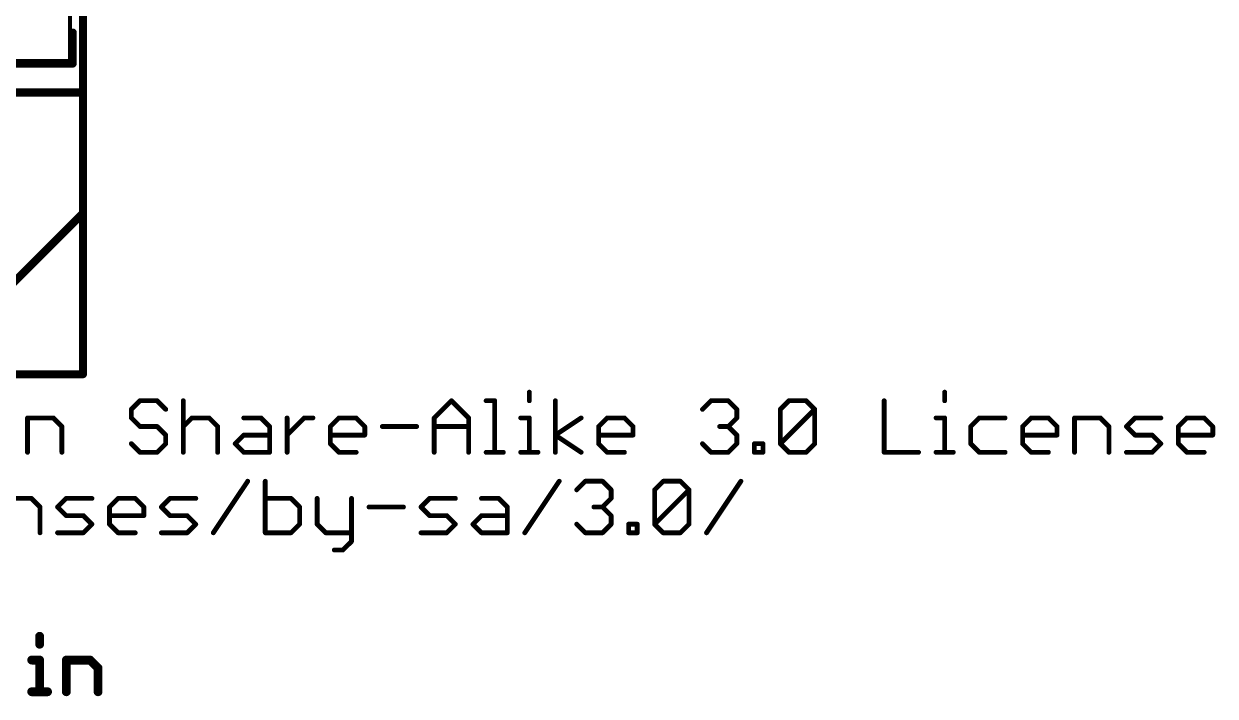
# Model space of a CAD drawing. Extents: x -16 to 95, y -11 to 53.
# Drawn here: x 57.83 to 95.39, y -10.16 to 11.06 of the extents above; entities that cross this region are included whole.
import ezdxf

# ---------------------------------------------------------------- set-up
doc = ezdxf.new("R2010")
doc.units = 0
for name, color, linetype in [('1', 12, 'CONTINUOUS'), ('16', 132, 'CONTINUOUS'), ('20', 53, 'CONTINUOUS'), ('21', 41, 'CONTINUOUS'), ('51', 53, 'CONTINUOUS')]:
    doc.layers.add(name, color=color, linetype=linetype)

msp = doc.modelspace()

# ---------------------------------------------------------------- linework, layer by layer
at = {"layer": '1', "const_width": 0.254}
for points in [[(59.69, 8.89), (50.8, 8.89)], [(59.69, 0), (59.69, 8.89)], [(0, 0), (59.69, 0)]]:
    msp.add_lwpolyline(points, dxfattribs=at)
at = {"layer": '1', "const_width": 0.127}
for points in [[(59.7535, 8.89, 1), (59.6265, 8.89)], [(59.69, 8.8265, 1), (59.69, 8.9535)], [(59.6265, 0, 1), (59.7535, 0)], [(59.69, -0.0635, 1), (59.69, 0.0635)]]:
    msp.add_lwpolyline(points, format="xyb", dxfattribs=at)
at = {"layer": '16', "const_width": 0.254}
for points in [[(59.69, 8.89), (50.8, 8.89)], [(59.69, 0), (59.69, 8.89)], [(0, 0), (59.69, 0)]]:
    msp.add_lwpolyline(points, dxfattribs=at)
at = {"layer": '16', "const_width": 0.127}
for points in [[(59.7535, 8.89, 1), (59.6265, 8.89)], [(59.69, 8.8265, 1), (59.69, 8.9535)], [(59.6265, 0, 1), (59.7535, 0)], [(59.69, -0.0635, 1), (59.69, 0.0635)]]:
    msp.add_lwpolyline(points, format="xyb", dxfattribs=at)
at = {"layer": '20', "const_width": 0.2032}
for points in [[(59.69, 39.37), (59.69, 5.08)], [(59.69, 5.08), (57.15, 2.54)]]:
    msp.add_lwpolyline(points, dxfattribs=at)
at = {"layer": '20', "const_width": 0.1016}
for points in [[(59.6392, 5.08, 1), (59.7408, 5.08)], [(59.7259, 5.0441, 1), (59.6541, 5.1159)]]:
    msp.add_lwpolyline(points, format="xyb", dxfattribs=at)
at = {"layer": '21', "const_width": 0.254}
for points in [[(59.368, 9.803), (59.368, 10.781)], [(53.491, 9.803), (59.368, 9.803)]]:
    msp.add_lwpolyline(points, dxfattribs=at)
at = {"layer": '21', "const_width": 0.127}
for points in [[(59.4315, 10.781, 1), (59.3045, 10.781)], [(59.3045, 9.803, 1), (59.4315, 9.803)], [(59.368, 9.7395, 1), (59.368, 9.8665)]]:
    msp.add_lwpolyline(points, format="xyb", dxfattribs=at)
at = {"layer": '51'}
for points, const_width in [([(59.69, 5.08), (59.69, 38.1)], 0.254), ([(59.28, 13.63), (59.28, 9.88)], 0.127), ([(59.28, 9.88), (30.48, 9.88)], 0.127), ([(57.15, 2.54), (59.69, 5.08)], 0.254), ([(73.7657, -0.5656), (73.7657, -0.8368)], 0.1524), ([(86.8629, -0.5656), (86.8629, -0.8368)], 0.1524), ([(61.487, -0.8368), (61.2158, -1.108)], 0.1524), ([(61.2158, -1.108), (61.2158, -1.3791)], 0.1524), ([(62.0293, -0.8368), (61.487, -0.8368)], 0.1524), ([(62.3005, -1.108), (62.0293, -0.8368)], 0.1524), ([(62.853, -0.8368), (62.853, -2.4638)], 0.1524), ([(70.7659, -1.3791), (71.3082, -0.8368)], 0.1524), ([(71.3082, -0.8368), (71.8506, -1.3791)], 0.1524), ([(72.4031, -0.8368), (72.6742, -0.8368)], 0.1524), ([(72.6742, -0.8368), (72.6742, -2.4638)], 0.1524), ([(74.5859, -2.4638), (74.5859, -0.8368)], 0.1524), ([(79.2246, -1.108), (79.4957, -0.8368)], 0.1524), ([(79.4957, -0.8368), (80.0381, -0.8368)], 0.1524), ([(80.0381, -0.8368), (80.3092, -1.108)], 0.1524), ([(80.3092, -1.108), (80.3092, -1.3791)], 0.1524), ([(81.6803, -1.108), (81.9515, -0.8368)], 0.1524), ([(81.6803, -2.1926), (81.6803, -1.108)], 0.1524), ([(81.6803, -2.1926), (82.765, -1.108)], 0.1524), ([(81.9515, -0.8368), (82.4938, -0.8368)], 0.1524), ([(82.4938, -0.8368), (82.765, -1.108)], 0.1524), ([(82.765, -1.108), (82.765, -2.1926)], 0.1524), ([(84.9546, -0.8368), (84.9546, -2.4638)], 0.1524), ([(57.9415, -2.4638), (57.9415, -1.3791)], 0.1524), ([(57.9415, -1.3791), (58.755, -1.3791)], 0.1524), ([(58.755, -1.3791), (59.0262, -1.6503)], 0.1524), ([(61.2158, -1.3791), (61.487, -1.6503)], 0.1524), ([(62.853, -1.6503), (63.1242, -1.3791)], 0.1524), ([(63.1242, -1.3791), (63.6665, -1.3791)], 0.1524), ([(63.6665, -1.3791), (63.9377, -1.6503)], 0.1524), ([(64.7613, -1.3791), (65.3036, -1.3791)], 0.1524), ([(65.3036, -1.3791), (65.5748, -1.6503)], 0.1524), ([(66.1273, -2.4638), (66.1273, -1.3791)], 0.1524), ([(66.1273, -1.9215), (66.6696, -1.3791)], 0.1524), ([(66.6696, -1.3791), (66.9408, -1.3791)], 0.1524), ([(67.4916, -1.6503), (67.7628, -1.3791)], 0.1524), ([(67.7628, -1.3791), (68.3051, -1.3791)], 0.1524), ([(68.3051, -1.3791), (68.5763, -1.6503)], 0.1524), ([(70.7659, -2.4638), (70.7659, -1.3791)], 0.1524), ([(71.8506, -1.3791), (71.8506, -2.4638)], 0.1524), ([(73.4945, -1.3791), (73.7657, -1.3791)], 0.1524), ([(73.7657, -1.3791), (73.7657, -2.4638)], 0.1524), ([(74.5859, -1.9215), (75.3994, -1.3791)], 0.1524), ([(75.9502, -1.6503), (76.2214, -1.3791)], 0.1524), ([(76.2214, -1.3791), (76.7637, -1.3791)], 0.1524), ([(76.7637, -1.3791), (77.0349, -1.6503)], 0.1524), ([(80.3092, -1.3791), (80.0381, -1.6503)], 0.1524), ([(86.5918, -1.3791), (86.8629, -1.3791)], 0.1524), ([(86.8629, -1.3791), (86.8629, -2.4638)], 0.1524), ([(87.9544, -1.3791), (87.6832, -1.6503)], 0.1524), ([(88.7679, -1.3791), (87.9544, -1.3791)], 0.1524), ([(89.3204, -1.6503), (89.5915, -1.3791)], 0.1524), ([(89.5915, -1.3791), (90.1339, -1.3791)], 0.1524), ([(90.1339, -1.3791), (90.405, -1.6503)], 0.1524), ([(90.9575, -2.4638), (90.9575, -1.3791)], 0.1524), ([(90.9575, -1.3791), (91.771, -1.3791)], 0.1524), ([(91.771, -1.3791), (92.0422, -1.6503)], 0.1524), ([(92.5947, -1.6503), (92.8658, -1.3791)], 0.1524), ([(92.8658, -1.3791), (93.6793, -1.3791)], 0.1524), ([(94.2318, -1.6503), (94.503, -1.3791)], 0.1524), ([(94.503, -1.3791), (95.0453, -1.3791)], 0.1524), ([(95.0453, -1.3791), (95.3165, -1.6503)], 0.1524), ([(59.0262, -1.6503), (59.0262, -2.4638)], 0.1524), ([(61.487, -1.6503), (62.0293, -1.6503)], 0.1524), ([(62.0293, -1.6503), (62.3005, -1.9215)], 0.1524), ([(62.3005, -1.9215), (62.3005, -2.1926)], 0.1524), ([(63.9377, -1.6503), (63.9377, -2.4638)], 0.1524), ([(64.4902, -2.1926), (64.7613, -1.9215)], 0.1524), ([(64.7613, -1.9215), (65.5748, -1.9215)], 0.1524), ([(65.5748, -1.6503), (65.5748, -2.4638)], 0.1524), ([(67.4916, -2.1926), (67.4916, -1.6503)], 0.1524), ([(68.5763, -1.9215), (67.4916, -1.9215)], 0.1524), ([(68.5763, -1.6503), (68.5763, -1.9215)], 0.1524), ([(69.1288, -1.6503), (70.2134, -1.6503)], 0.1524), ([(70.7659, -1.6503), (71.8506, -1.6503)], 0.1524), ([(75.3994, -2.4638), (74.5859, -1.9215)], 0.1524), ([(75.9502, -2.1926), (75.9502, -1.6503)], 0.1524), ([(77.0349, -1.9215), (75.9502, -1.9215)], 0.1524), ([(77.0349, -1.6503), (77.0349, -1.9215)], 0.1524), ([(80.0381, -1.6503), (79.7669, -1.6503)], 0.1524), ([(80.0381, -1.6503), (80.3092, -1.9215)], 0.1524), ([(80.3092, -1.9215), (80.3092, -2.1926)], 0.1524), ([(87.6832, -1.6503), (87.6832, -2.1926)], 0.1524), ([(89.3204, -2.1926), (89.3204, -1.6503)], 0.1524), ([(90.405, -1.9215), (89.3204, -1.9215)], 0.1524), ([(90.405, -1.6503), (90.405, -1.9215)], 0.1524), ([(92.0422, -1.6503), (92.0422, -2.4638)], 0.1524), ([(92.8658, -1.9215), (92.5947, -1.6503)], 0.1524), ([(93.4082, -1.9215), (92.8658, -1.9215)], 0.1524), ([(93.6793, -2.1926), (93.4082, -1.9215)], 0.1524), ([(94.2318, -2.1926), (94.2318, -1.6503)], 0.1524), ([(95.3165, -1.9215), (94.2318, -1.9215)], 0.1524), ([(95.3165, -1.6503), (95.3165, -1.9215)], 0.1524), ([(61.487, -2.4638), (61.2158, -2.1926)], 0.1524), ([(62.3005, -2.1926), (62.0293, -2.4638)], 0.1524), ([(64.7613, -2.4638), (64.4902, -2.1926)], 0.1524), ([(67.7628, -2.4638), (67.4916, -2.1926)], 0.1524), ([(76.2214, -2.4638), (75.9502, -2.1926)], 0.1524), ([(79.4957, -2.4638), (79.2246, -2.1926)], 0.1524), ([(80.3092, -2.1926), (80.0381, -2.4638)], 0.1524), ([(80.8617, -2.4638), (80.8617, -2.1926)], 0.1524), ([(80.8617, -2.1926), (81.1329, -2.1926)], 0.1524), ([(81.1329, -2.1926), (81.1329, -2.4638)], 0.1524), ([(81.9515, -2.4638), (81.6803, -2.1926)], 0.1524), ([(82.765, -2.1926), (82.4938, -2.4638)], 0.1524), ([(87.6832, -2.1926), (87.9544, -2.4638)], 0.1524), ([(89.5915, -2.4638), (89.3204, -2.1926)], 0.1524), ([(93.4082, -2.4638), (93.6793, -2.1926)], 0.1524), ([(94.503, -2.4638), (94.2318, -2.1926)], 0.1524), ([(62.0293, -2.4638), (61.487, -2.4638)], 0.1524), ([(65.5748, -2.4638), (64.7613, -2.4638)], 0.1524), ([(68.3051, -2.4638), (67.7628, -2.4638)], 0.1524), ([(72.4031, -2.4638), (72.9454, -2.4638)], 0.1524), ([(73.4945, -2.4638), (74.0368, -2.4638)], 0.1524), ([(76.7637, -2.4638), (76.2214, -2.4638)], 0.1524), ([(80.0381, -2.4638), (79.4957, -2.4638)], 0.1524), ([(81.1329, -2.4638), (80.8617, -2.4638)], 0.1524), ([(82.4938, -2.4638), (81.9515, -2.4638)], 0.1524), ([(84.9546, -2.4638), (86.0393, -2.4638)], 0.1524), ([(86.5918, -2.4638), (87.1341, -2.4638)], 0.1524), ([(87.9544, -2.4638), (88.7679, -2.4638)], 0.1524), ([(90.1339, -2.4638), (89.5915, -2.4638)], 0.1524), ([(92.5947, -2.4638), (93.4082, -2.4638)], 0.1524), ([(95.0453, -2.4638), (94.503, -2.4638)], 0.1524), ([(63.8, -5.0038), (64.8846, -3.3768)], 0.1524), ([(65.4371, -3.3768), (65.4371, -5.0038)], 0.1524), ([(73.6229, -5.0038), (74.7076, -3.3768)], 0.1524), ([(75.2601, -3.648), (75.5312, -3.3768)], 0.1524), ([(75.5312, -3.3768), (76.0736, -3.3768)], 0.1524), ([(76.0736, -3.3768), (76.3447, -3.648)], 0.1524), ([(77.7158, -3.648), (77.987, -3.3768)], 0.1524), ([(77.987, -3.3768), (78.5293, -3.3768)], 0.1524), ([(78.5293, -3.3768), (78.8005, -3.648)], 0.1524), ([(79.353, -5.0038), (80.4376, -3.3768)], 0.1524), ([(76.3447, -3.648), (76.3447, -3.9191)], 0.1524), ([(77.7158, -4.7326), (77.7158, -3.648)], 0.1524), ([(77.7158, -4.7326), (78.8005, -3.648)], 0.1524), ([(78.8005, -3.648), (78.8005, -4.7326)], 0.1524), ([(57.2514, -3.9191), (58.0648, -3.9191)], 0.1524), ([(58.0648, -3.9191), (58.336, -4.1903)], 0.1524), ([(58.336, -4.1903), (58.336, -5.0038)], 0.1524), ([(58.8885, -4.1903), (59.1597, -3.9191)], 0.1524), ([(59.1597, -4.4615), (58.8885, -4.1903)], 0.1524), ([(59.1597, -3.9191), (59.9732, -3.9191)], 0.1524), ([(60.5257, -4.1903), (60.7968, -3.9191)], 0.1524), ([(60.5257, -4.7326), (60.5257, -4.1903)], 0.1524), ([(60.7968, -3.9191), (61.3392, -3.9191)], 0.1524), ([(61.3392, -3.9191), (61.6103, -4.1903)], 0.1524), ([(61.6103, -4.1903), (61.6103, -4.4615)], 0.1524), ([(62.1628, -4.1903), (62.434, -3.9191)], 0.1524), ([(62.434, -4.4615), (62.1628, -4.1903)], 0.1524), ([(62.434, -3.9191), (63.2475, -3.9191)], 0.1524), ([(66.2506, -3.9191), (65.4371, -3.9191)], 0.1524), ([(66.5218, -4.1903), (66.2506, -3.9191)], 0.1524), ([(66.5218, -4.7326), (66.5218, -4.1903)], 0.1524), ([(67.0743, -3.9191), (67.0743, -4.7326)], 0.1524), ([(68.159, -3.9191), (68.159, -5.275)], 0.1524), ([(68.7114, -4.1903), (69.7961, -4.1903)], 0.1524), ([(70.3486, -4.1903), (70.6198, -3.9191)], 0.1524), ([(70.6198, -4.4615), (70.3486, -4.1903)], 0.1524), ([(70.6198, -3.9191), (71.4333, -3.9191)], 0.1524), ([(72.2569, -3.9191), (72.7993, -3.9191)], 0.1524), ([(72.7993, -3.9191), (73.0704, -4.1903)], 0.1524), ([(73.0704, -4.1903), (73.0704, -5.0038)], 0.1524), ([(76.0736, -4.1903), (75.8024, -4.1903)], 0.1524), ([(76.3447, -3.9191), (76.0736, -4.1903)], 0.1524), ([(76.0736, -4.1903), (76.3447, -4.4615)], 0.1524), ([(59.702, -4.4615), (59.1597, -4.4615)], 0.1524), ([(59.9732, -4.7326), (59.702, -4.4615)], 0.1524), ([(61.6103, -4.4615), (60.5257, -4.4615)], 0.1524), ([(62.9763, -4.4615), (62.434, -4.4615)], 0.1524), ([(63.2475, -4.7326), (62.9763, -4.4615)], 0.1524), ([(71.1621, -4.4615), (70.6198, -4.4615)], 0.1524), ([(71.4333, -4.7326), (71.1621, -4.4615)], 0.1524), ([(71.9858, -4.7326), (72.2569, -4.4615)], 0.1524), ([(72.2569, -4.4615), (73.0704, -4.4615)], 0.1524), ([(76.3447, -4.4615), (76.3447, -4.7326)], 0.1524), ([(59.702, -5.0038), (59.9732, -4.7326)], 0.1524), ([(60.7968, -5.0038), (60.5257, -4.7326)], 0.1524), ([(62.9763, -5.0038), (63.2475, -4.7326)], 0.1524), ([(66.2506, -5.0038), (66.5218, -4.7326)], 0.1524), ([(67.0743, -4.7326), (67.3455, -5.0038)], 0.1524), ([(71.1621, -5.0038), (71.4333, -4.7326)], 0.1524), ([(72.2569, -5.0038), (71.9858, -4.7326)], 0.1524), ([(75.5312, -5.0038), (75.2601, -4.7326)], 0.1524), ([(76.3447, -4.7326), (76.0736, -5.0038)], 0.1524), ([(76.8972, -5.0038), (76.8972, -4.7326)], 0.1524), ([(76.8972, -4.7326), (77.1684, -4.7326)], 0.1524), ([(77.1684, -4.7326), (77.1684, -5.0038)], 0.1524), ([(77.987, -5.0038), (77.7158, -4.7326)], 0.1524), ([(78.8005, -4.7326), (78.5293, -5.0038)], 0.1524), ([(58.8885, -5.0038), (59.702, -5.0038)], 0.1524), ([(61.3392, -5.0038), (60.7968, -5.0038)], 0.1524), ([(62.1628, -5.0038), (62.9763, -5.0038)], 0.1524), ([(65.4371, -5.0038), (66.2506, -5.0038)], 0.1524), ([(67.3455, -5.0038), (68.159, -5.0038)], 0.1524), ([(68.159, -5.275), (67.8878, -5.5461)], 0.1524), ([(70.3486, -5.0038), (71.1621, -5.0038)], 0.1524), ([(73.0704, -5.0038), (72.2569, -5.0038)], 0.1524), ([(76.0736, -5.0038), (75.5312, -5.0038)], 0.1524), ([(77.1684, -5.0038), (76.8972, -5.0038)], 0.1524), ([(78.5293, -5.0038), (77.987, -5.0038)], 0.1524), ([(67.8878, -5.5461), (67.6166, -5.5461)], 0.1524), ([(58.3241, -8.2704), (58.3241, -8.5204)], 0.2794), ([(58.0742, -9.0204), (58.3241, -9.0204)], 0.2794), ([(58.3241, -9.0204), (58.3241, -10.0203)], 0.2794), ([(59.1656, -10.0203), (59.1656, -9.0204)], 0.2794), ([(59.1656, -9.0204), (59.9155, -9.0204)], 0.2794), ([(59.9155, -9.0204), (60.1655, -9.2704)], 0.2794), ([(60.1655, -9.2704), (60.1655, -10.0203)], 0.2794), ([(58.0742, -10.0203), (58.5741, -10.0203)], 0.2794)]:
    msp.add_lwpolyline(points, dxfattribs=dict(at, const_width=const_width))
for points, const_width in [([(59.2482, 9.88, 1), (59.3118, 9.88)], 0.0635), ([(59.28, 9.8483, 1), (59.28, 9.9118)], 0.0635), ([(59.6265, 5.08, 1), (59.7535, 5.08)], 0.127), ([(59.7349, 5.0351, 1), (59.6451, 5.1249)], 0.127), ([(73.8038, -0.5656, 1), (73.7276, -0.5656)], 0.0762), ([(86.901, -0.5656, 1), (86.8248, -0.5656)], 0.0762), ([(61.2539, -1.108, 1), (61.1777, -1.108)], 0.0762), ([(61.1889, -1.081, 1), (61.2428, -1.1349)], 0.0762), ([(61.487, -0.7987, 1), (61.487, -0.8749)], 0.0762), ([(61.5139, -0.8638, 1), (61.4601, -0.8099)], 0.0762), ([(62.0563, -0.8099, 1), (62.0024, -0.8638)], 0.0762), ([(62.0293, -0.8749, 1), (62.0293, -0.7987)], 0.0762), ([(62.2736, -1.1349, 1), (62.3274, -1.081)], 0.0762), ([(62.8911, -0.8368, 1), (62.8149, -0.8368)], 0.0762), ([(71.3352, -0.8099, 1), (71.2813, -0.8638)], 0.0762), ([(71.3352, -0.8638, 1), (71.2813, -0.8099)], 0.0762), ([(72.4031, -0.7987, 1), (72.4031, -0.8749)], 0.0762), ([(72.7123, -0.8368, 1), (72.6361, -0.8368)], 0.0762), ([(72.6742, -0.8749, 1), (72.6742, -0.7987)], 0.0762), ([(73.7276, -0.8368, 1), (73.8038, -0.8368)], 0.0762), ([(74.624, -0.8368, 1), (74.5478, -0.8368)], 0.0762), ([(79.1976, -1.081, 1), (79.2515, -1.1349)], 0.0762), ([(79.4957, -0.7987, 1), (79.4957, -0.8749)], 0.0762), ([(79.5227, -0.8638, 1), (79.4688, -0.8099)], 0.0762), ([(80.065, -0.8099, 1), (80.0111, -0.8638)], 0.0762), ([(80.0381, -0.8749, 1), (80.0381, -0.7987)], 0.0762), ([(80.3473, -1.108, 1), (80.2711, -1.108)], 0.0762), ([(80.2823, -1.1349, 1), (80.3362, -1.081)], 0.0762), ([(81.7184, -1.108, 1), (81.6422, -1.108)], 0.0762), ([(81.6534, -1.081, 1), (81.7072, -1.1349)], 0.0762), ([(81.9515, -0.7987, 1), (81.9515, -0.8749)], 0.0762), ([(81.9784, -0.8638, 1), (81.9245, -0.8099)], 0.0762), ([(82.5207, -0.8099, 1), (82.4668, -0.8638)], 0.0762), ([(82.4938, -0.8749, 1), (82.4938, -0.7987)], 0.0762), ([(82.8031, -1.108, 1), (82.7269, -1.108)], 0.0762), ([(82.7919, -1.1349, 1), (82.738, -1.081)], 0.0762), ([(82.738, -1.1349, 1), (82.7919, -1.081)], 0.0762), ([(84.9927, -0.8368, 1), (84.9165, -0.8368)], 0.0762), ([(86.8248, -0.8368, 1), (86.901, -0.8368)], 0.0762), ([(57.9796, -1.3791, 1), (57.9034, -1.3791)], 0.0762), ([(57.9415, -1.341, 1), (57.9415, -1.4172)], 0.0762), ([(58.782, -1.3522, 1), (58.7281, -1.4061)], 0.0762), ([(58.755, -1.4172, 1), (58.755, -1.341)], 0.0762), ([(61.2428, -1.3522, 1), (61.1889, -1.4061)], 0.0762), ([(61.1777, -1.3791, 1), (61.2539, -1.3791)], 0.0762), ([(63.1242, -1.341, 1), (63.1242, -1.4172)], 0.0762), ([(63.1511, -1.4061, 1), (63.0972, -1.3522)], 0.0762), ([(63.6934, -1.3522, 1), (63.6395, -1.4061)], 0.0762), ([(63.6665, -1.4172, 1), (63.6665, -1.341)], 0.0762), ([(64.7613, -1.341, 1), (64.7613, -1.4172)], 0.0762), ([(65.3306, -1.3522, 1), (65.2767, -1.4061)], 0.0762), ([(65.3036, -1.4172, 1), (65.3036, -1.341)], 0.0762), ([(66.1654, -1.3791, 1), (66.0892, -1.3791)], 0.0762), ([(66.6696, -1.341, 1), (66.6696, -1.4172)], 0.0762), ([(66.6966, -1.4061, 1), (66.6427, -1.3522)], 0.0762), ([(66.9408, -1.4172, 1), (66.9408, -1.341)], 0.0762), ([(67.7628, -1.341, 1), (67.7628, -1.4172)], 0.0762), ([(67.7897, -1.4061, 1), (67.7358, -1.3522)], 0.0762), ([(68.332, -1.3522, 1), (68.2782, -1.4061)], 0.0762), ([(68.3051, -1.4172, 1), (68.3051, -1.341)], 0.0762), ([(70.804, -1.3791, 1), (70.7278, -1.3791)], 0.0762), ([(70.739, -1.3522, 1), (70.7929, -1.4061)], 0.0762), ([(71.8887, -1.3791, 1), (71.8125, -1.3791)], 0.0762), ([(71.8236, -1.4061, 1), (71.8775, -1.3522)], 0.0762), ([(73.4945, -1.341, 1), (73.4945, -1.4172)], 0.0762), ([(73.8038, -1.3791, 1), (73.7276, -1.3791)], 0.0762), ([(73.7657, -1.4172, 1), (73.7657, -1.341)], 0.0762), ([(75.4206, -1.4108, 1), (75.3783, -1.3474)], 0.0762), ([(76.2214, -1.341, 1), (76.2214, -1.4172)], 0.0762), ([(76.2484, -1.4061, 1), (76.1945, -1.3522)], 0.0762), ([(76.7907, -1.3522, 1), (76.7368, -1.4061)], 0.0762), ([(76.7637, -1.4172, 1), (76.7637, -1.341)], 0.0762), ([(80.2711, -1.3791, 1), (80.3473, -1.3791)], 0.0762), ([(80.3362, -1.4061, 1), (80.2823, -1.3522)], 0.0762), ([(86.5918, -1.341, 1), (86.5918, -1.4172)], 0.0762), ([(86.901, -1.3791, 1), (86.8248, -1.3791)], 0.0762), ([(86.8629, -1.4172, 1), (86.8629, -1.341)], 0.0762), ([(87.9544, -1.341, 1), (87.9544, -1.4172)], 0.0762), ([(87.9813, -1.4061, 1), (87.9274, -1.3522)], 0.0762), ([(88.7679, -1.4172, 1), (88.7679, -1.341)], 0.0762), ([(89.5915, -1.341, 1), (89.5915, -1.4172)], 0.0762), ([(89.6185, -1.4061, 1), (89.5646, -1.3522)], 0.0762), ([(90.1608, -1.3522, 1), (90.1069, -1.4061)], 0.0762), ([(90.1339, -1.4172, 1), (90.1339, -1.341)], 0.0762), ([(90.9956, -1.3791, 1), (90.9194, -1.3791)], 0.0762), ([(90.9575, -1.341, 1), (90.9575, -1.4172)], 0.0762), ([(91.7979, -1.3522, 1), (91.7441, -1.4061)], 0.0762), ([(91.771, -1.4172, 1), (91.771, -1.341)], 0.0762), ([(92.8658, -1.341, 1), (92.8658, -1.4172)], 0.0762), ([(92.8928, -1.4061, 1), (92.8389, -1.3522)], 0.0762), ([(93.6793, -1.4172, 1), (93.6793, -1.341)], 0.0762), ([(94.503, -1.341, 1), (94.503, -1.4172)], 0.0762), ([(94.5299, -1.4061, 1), (94.476, -1.3522)], 0.0762), ([(95.0723, -1.3522, 1), (95.0184, -1.4061)], 0.0762), ([(95.0453, -1.4172, 1), (95.0453, -1.341)], 0.0762), ([(59.0643, -1.6503, 1), (58.9881, -1.6503)], 0.0762), ([(58.9992, -1.6772, 1), (59.0531, -1.6234)], 0.0762), ([(61.487, -1.6122, 1), (61.487, -1.6884)], 0.0762), ([(61.4601, -1.6772, 1), (61.5139, -1.6234)], 0.0762), ([(62.0563, -1.6234, 1), (62.0024, -1.6772)], 0.0762), ([(62.0293, -1.6884, 1), (62.0293, -1.6122)], 0.0762), ([(62.3386, -1.9215, 1), (62.2624, -1.9215)], 0.0762), ([(62.2736, -1.9484, 1), (62.3274, -1.8945)], 0.0762), ([(62.8261, -1.6234, 1), (62.8799, -1.6772)], 0.0762), ([(63.9758, -1.6503, 1), (63.8996, -1.6503)], 0.0762), ([(63.9107, -1.6772, 1), (63.9646, -1.6234)], 0.0762), ([(64.7613, -1.8834, 1), (64.7613, -1.9596)], 0.0762), ([(64.7883, -1.9484, 1), (64.7344, -1.8945)], 0.0762), ([(65.6129, -1.6503, 1), (65.5367, -1.6503)], 0.0762), ([(65.5479, -1.6772, 1), (65.6018, -1.6234)], 0.0762), ([(65.5748, -1.9596, 1), (65.5748, -1.8834)], 0.0762), ([(66.1004, -1.8945, 1), (66.1543, -1.9484)], 0.0762), ([(67.5297, -1.6503, 1), (67.4535, -1.6503)], 0.0762), ([(67.4916, -1.8834, 1), (67.4916, -1.9596)], 0.0762), ([(67.4647, -1.6234, 1), (67.5185, -1.6772)], 0.0762), ([(68.6144, -1.6503, 1), (68.5382, -1.6503)], 0.0762), ([(68.5493, -1.6772, 1), (68.6032, -1.6234)], 0.0762), ([(68.5763, -1.9596, 1), (68.5763, -1.8834)], 0.0762), ([(69.1288, -1.6122, 1), (69.1288, -1.6884)], 0.0762), ([(70.2134, -1.6884, 1), (70.2134, -1.6122)], 0.0762), ([(70.7659, -1.6122, 1), (70.7659, -1.6884)], 0.0762), ([(71.8506, -1.6884, 1), (71.8506, -1.6122)], 0.0762), ([(74.6071, -1.8898, 1), (74.5648, -1.9532)], 0.0762), ([(74.5648, -1.8898, 1), (74.6071, -1.9532)], 0.0762), ([(75.9883, -1.6503, 1), (75.9121, -1.6503)], 0.0762), ([(75.9502, -1.8834, 1), (75.9502, -1.9596)], 0.0762), ([(75.9233, -1.6234, 1), (75.9772, -1.6772)], 0.0762), ([(77.073, -1.6503, 1), (76.9968, -1.6503)], 0.0762), ([(77.008, -1.6772, 1), (77.0618, -1.6234)], 0.0762), ([(77.0349, -1.9596, 1), (77.0349, -1.8834)], 0.0762), ([(79.7669, -1.6122, 1), (79.7669, -1.6884)], 0.0762), ([(80.065, -1.6234, 1), (80.0111, -1.6772)], 0.0762), ([(80.0111, -1.6234, 1), (80.065, -1.6772)], 0.0762), ([(80.0381, -1.6884, 1), (80.0381, -1.6122)], 0.0762), ([(80.3473, -1.9215, 1), (80.2711, -1.9215)], 0.0762), ([(80.2823, -1.9484, 1), (80.3362, -1.8945)], 0.0762), ([(87.7213, -1.6503, 1), (87.6451, -1.6503)], 0.0762), ([(87.6563, -1.6234, 1), (87.7101, -1.6772)], 0.0762), ([(89.3585, -1.6503, 1), (89.2823, -1.6503)], 0.0762), ([(89.2934, -1.6234, 1), (89.3473, -1.6772)], 0.0762), ([(89.3204, -1.8834, 1), (89.3204, -1.9596)], 0.0762), ([(90.4431, -1.6503, 1), (90.3669, -1.6503)], 0.0762), ([(90.3781, -1.6772, 1), (90.432, -1.6234)], 0.0762), ([(90.405, -1.9596, 1), (90.405, -1.8834)], 0.0762), ([(92.0803, -1.6503, 1), (92.0041, -1.6503)], 0.0762), ([(92.0152, -1.6772, 1), (92.0691, -1.6234)], 0.0762), ([(92.6216, -1.6234, 1), (92.5677, -1.6772)], 0.0762), ([(92.5677, -1.6234, 1), (92.6216, -1.6772)], 0.0762), ([(92.8658, -1.8834, 1), (92.8658, -1.9596)], 0.0762), ([(92.8389, -1.9484, 1), (92.8928, -1.8945)], 0.0762), ([(93.4351, -1.8945, 1), (93.3812, -1.9484)], 0.0762), ([(93.4082, -1.9596, 1), (93.4082, -1.8834)], 0.0762), ([(94.2699, -1.6503, 1), (94.1937, -1.6503)], 0.0762), ([(94.2318, -1.8834, 1), (94.2318, -1.9596)], 0.0762), ([(94.2049, -1.6234, 1), (94.2588, -1.6772)], 0.0762), ([(95.3546, -1.6503, 1), (95.2784, -1.6503)], 0.0762), ([(95.2895, -1.6772, 1), (95.3434, -1.6234)], 0.0762), ([(95.3165, -1.9596, 1), (95.3165, -1.8834)], 0.0762), ([(61.2428, -2.1657, 1), (61.1889, -2.2196)], 0.0762), ([(62.2624, -2.1926, 1), (62.3386, -2.1926)], 0.0762), ([(62.3274, -2.2196, 1), (62.2736, -2.1657)], 0.0762), ([(64.5171, -2.1657, 1), (64.4632, -2.2196)], 0.0762), ([(64.4632, -2.1657, 1), (64.5171, -2.2196)], 0.0762), ([(67.5185, -2.1657, 1), (67.4647, -2.2196)], 0.0762), ([(67.4535, -2.1926, 1), (67.5297, -2.1926)], 0.0762), ([(68.5382, -1.9215, 1), (68.6144, -1.9215)], 0.0762), ([(75.9772, -2.1657, 1), (75.9233, -2.2196)], 0.0762), ([(75.9121, -2.1926, 1), (75.9883, -2.1926)], 0.0762), ([(76.9968, -1.9215, 1), (77.073, -1.9215)], 0.0762), ([(79.2515, -2.1657, 1), (79.1976, -2.2196)], 0.0762), ([(80.2711, -2.1926, 1), (80.3473, -2.1926)], 0.0762), ([(80.3362, -2.2196, 1), (80.2823, -2.1657)], 0.0762), ([(80.8998, -2.1926, 1), (80.8236, -2.1926)], 0.0762), ([(80.8617, -2.1545, 1), (80.8617, -2.2307)], 0.0762), ([(81.171, -2.1926, 1), (81.0948, -2.1926)], 0.0762), ([(81.1329, -2.2307, 1), (81.1329, -2.1545)], 0.0762), ([(81.7072, -2.1657, 1), (81.6534, -2.2196)], 0.0762), ([(81.6534, -2.1657, 1), (81.7072, -2.2196)], 0.0762), ([(81.6422, -2.1926, 1), (81.7184, -2.1926)], 0.0762), ([(82.7269, -2.1926, 1), (82.8031, -2.1926)], 0.0762), ([(82.7919, -2.2196, 1), (82.738, -2.1657)], 0.0762), ([(87.7101, -2.1657, 1), (87.6563, -2.2196)], 0.0762), ([(87.6451, -2.1926, 1), (87.7213, -2.1926)], 0.0762), ([(89.3473, -2.1657, 1), (89.2934, -2.2196)], 0.0762), ([(89.2823, -2.1926, 1), (89.3585, -2.1926)], 0.0762), ([(90.3669, -1.9215, 1), (90.4431, -1.9215)], 0.0762), ([(93.7063, -2.2196, 1), (93.6524, -2.1657)], 0.0762), ([(93.6524, -2.2196, 1), (93.7063, -2.1657)], 0.0762), ([(94.2588, -2.1657, 1), (94.2049, -2.2196)], 0.0762), ([(94.1937, -2.1926, 1), (94.2699, -2.1926)], 0.0762), ([(95.2784, -1.9215, 1), (95.3546, -1.9215)], 0.0762), ([(57.9034, -2.4638, 1), (57.9796, -2.4638)], 0.0762), ([(58.9881, -2.4638, 1), (59.0643, -2.4638)], 0.0762), ([(61.487, -2.4257, 1), (61.487, -2.5019)], 0.0762), ([(61.4601, -2.4907, 1), (61.5139, -2.4369)], 0.0762), ([(62.0024, -2.4369, 1), (62.0563, -2.4907)], 0.0762), ([(62.0293, -2.5019, 1), (62.0293, -2.4257)], 0.0762), ([(62.8149, -2.4638, 1), (62.8911, -2.4638)], 0.0762), ([(63.8996, -2.4638, 1), (63.9758, -2.4638)], 0.0762), ([(64.7613, -2.4257, 1), (64.7613, -2.5019)], 0.0762), ([(64.7344, -2.4907, 1), (64.7883, -2.4369)], 0.0762), ([(65.5367, -2.4638, 1), (65.6129, -2.4638)], 0.0762), ([(65.5748, -2.5019, 1), (65.5748, -2.4257)], 0.0762), ([(66.0892, -2.4638, 1), (66.1654, -2.4638)], 0.0762), ([(67.7628, -2.4257, 1), (67.7628, -2.5019)], 0.0762), ([(67.7358, -2.4907, 1), (67.7897, -2.4369)], 0.0762), ([(68.3051, -2.5019, 1), (68.3051, -2.4257)], 0.0762), ([(70.7278, -2.4638, 1), (70.804, -2.4638)], 0.0762), ([(71.8125, -2.4638, 1), (71.8887, -2.4638)], 0.0762), ([(72.4031, -2.4257, 1), (72.4031, -2.5019)], 0.0762), ([(72.6361, -2.4638, 1), (72.7123, -2.4638)], 0.0762), ([(72.9454, -2.5019, 1), (72.9454, -2.4257)], 0.0762), ([(73.4945, -2.4257, 1), (73.4945, -2.5019)], 0.0762), ([(73.7276, -2.4638, 1), (73.8038, -2.4638)], 0.0762), ([(74.0368, -2.5019, 1), (74.0368, -2.4257)], 0.0762), ([(74.5478, -2.4638, 1), (74.624, -2.4638)], 0.0762), ([(75.3783, -2.4955, 1), (75.4206, -2.4321)], 0.0762), ([(76.2214, -2.4257, 1), (76.2214, -2.5019)], 0.0762), ([(76.1945, -2.4907, 1), (76.2484, -2.4369)], 0.0762), ([(76.7637, -2.5019, 1), (76.7637, -2.4257)], 0.0762), ([(79.4957, -2.4257, 1), (79.4957, -2.5019)], 0.0762), ([(79.4688, -2.4907, 1), (79.5227, -2.4369)], 0.0762), ([(80.0111, -2.4369, 1), (80.065, -2.4907)], 0.0762), ([(80.0381, -2.5019, 1), (80.0381, -2.4257)], 0.0762), ([(80.8617, -2.4257, 1), (80.8617, -2.5019)], 0.0762), ([(80.8236, -2.4638, 1), (80.8998, -2.4638)], 0.0762), ([(81.0948, -2.4638, 1), (81.171, -2.4638)], 0.0762), ([(81.1329, -2.5019, 1), (81.1329, -2.4257)], 0.0762), ([(81.9515, -2.4257, 1), (81.9515, -2.5019)], 0.0762), ([(81.9245, -2.4907, 1), (81.9784, -2.4369)], 0.0762), ([(82.4668, -2.4369, 1), (82.5207, -2.4907)], 0.0762), ([(82.4938, -2.5019, 1), (82.4938, -2.4257)], 0.0762), ([(84.9546, -2.4257, 1), (84.9546, -2.5019)], 0.0762), ([(84.9165, -2.4638, 1), (84.9927, -2.4638)], 0.0762), ([(86.0393, -2.5019, 1), (86.0393, -2.4257)], 0.0762), ([(86.5918, -2.4257, 1), (86.5918, -2.5019)], 0.0762), ([(86.8248, -2.4638, 1), (86.901, -2.4638)], 0.0762), ([(87.1341, -2.5019, 1), (87.1341, -2.4257)], 0.0762), ([(87.9544, -2.4257, 1), (87.9544, -2.5019)], 0.0762), ([(87.9274, -2.4907, 1), (87.9813, -2.4369)], 0.0762), ([(88.7679, -2.5019, 1), (88.7679, -2.4257)], 0.0762), ([(89.5915, -2.4257, 1), (89.5915, -2.5019)], 0.0762), ([(89.5646, -2.4907, 1), (89.6185, -2.4369)], 0.0762), ([(90.1339, -2.5019, 1), (90.1339, -2.4257)], 0.0762), ([(90.9194, -2.4638, 1), (90.9956, -2.4638)], 0.0762), ([(92.0041, -2.4638, 1), (92.0803, -2.4638)], 0.0762), ([(92.5947, -2.4257, 1), (92.5947, -2.5019)], 0.0762), ([(93.3812, -2.4369, 1), (93.4351, -2.4907)], 0.0762), ([(93.4082, -2.5019, 1), (93.4082, -2.4257)], 0.0762), ([(94.503, -2.4257, 1), (94.503, -2.5019)], 0.0762), ([(94.476, -2.4907, 1), (94.5299, -2.4369)], 0.0762), ([(95.0453, -2.5019, 1), (95.0453, -2.4257)], 0.0762), ([(64.9163, -3.3979, 1), (64.8529, -3.3557)], 0.0762), ([(65.4752, -3.3768, 1), (65.399, -3.3768)], 0.0762), ([(74.7393, -3.3979, 1), (74.6759, -3.3557)], 0.0762), ([(75.5312, -3.3387, 1), (75.5312, -3.4149)], 0.0762), ([(75.5582, -3.4038, 1), (75.5043, -3.3499)], 0.0762), ([(76.1005, -3.3499, 1), (76.0466, -3.4038)], 0.0762), ([(76.0736, -3.4149, 1), (76.0736, -3.3387)], 0.0762), ([(77.987, -3.3387, 1), (77.987, -3.4149)], 0.0762), ([(78.0139, -3.4038, 1), (77.96, -3.3499)], 0.0762), ([(78.5562, -3.3499, 1), (78.5024, -3.4038)], 0.0762), ([(78.5293, -3.4149, 1), (78.5293, -3.3387)], 0.0762), ([(80.4693, -3.3979, 1), (80.4059, -3.3557)], 0.0762), ([(75.2331, -3.621, 1), (75.287, -3.6749)], 0.0762), ([(76.3828, -3.648, 1), (76.3066, -3.648)], 0.0762), ([(76.3178, -3.6749, 1), (76.3717, -3.621)], 0.0762), ([(77.7539, -3.648, 1), (77.6777, -3.648)], 0.0762), ([(77.6889, -3.621, 1), (77.7428, -3.6749)], 0.0762), ([(78.8386, -3.648, 1), (78.7624, -3.648)], 0.0762), ([(78.8274, -3.6749, 1), (78.7735, -3.621)], 0.0762), ([(78.7735, -3.6749, 1), (78.8274, -3.621)], 0.0762), ([(58.0918, -3.8922, 1), (58.0379, -3.9461)], 0.0762), ([(58.0648, -3.9572, 1), (58.0648, -3.881)], 0.0762), ([(58.3741, -4.1903, 1), (58.2979, -4.1903)], 0.0762), ([(58.3091, -4.2172, 1), (58.363, -4.1634)], 0.0762), ([(58.9155, -4.1634, 1), (58.8616, -4.2172)], 0.0762), ([(58.8616, -4.1634, 1), (58.9155, -4.2172)], 0.0762), ([(59.1597, -3.881, 1), (59.1597, -3.9572)], 0.0762), ([(59.1866, -3.9461, 1), (59.1327, -3.8922)], 0.0762), ([(59.9732, -3.9572, 1), (59.9732, -3.881)], 0.0762), ([(60.5638, -4.1903, 1), (60.4876, -4.1903)], 0.0762), ([(60.4987, -4.1634, 1), (60.5526, -4.2172)], 0.0762), ([(60.7968, -3.881, 1), (60.7968, -3.9572)], 0.0762), ([(60.8238, -3.9461, 1), (60.7699, -3.8922)], 0.0762), ([(61.3661, -3.8922, 1), (61.3122, -3.9461)], 0.0762), ([(61.3392, -3.9572, 1), (61.3392, -3.881)], 0.0762), ([(61.6484, -4.1903, 1), (61.5722, -4.1903)], 0.0762), ([(61.5834, -4.2172, 1), (61.6373, -4.1634)], 0.0762), ([(62.1898, -4.1634, 1), (62.1359, -4.2172)], 0.0762), ([(62.1359, -4.1634, 1), (62.1898, -4.2172)], 0.0762), ([(62.434, -3.881, 1), (62.434, -3.9572)], 0.0762), ([(62.4609, -3.9461, 1), (62.407, -3.8922)], 0.0762), ([(63.2475, -3.9572, 1), (63.2475, -3.881)], 0.0762), ([(65.4371, -3.881, 1), (65.4371, -3.9572)], 0.0762), ([(66.2776, -3.8922, 1), (66.2237, -3.9461)], 0.0762), ([(66.2506, -3.9572, 1), (66.2506, -3.881)], 0.0762), ([(66.5599, -4.1903, 1), (66.4837, -4.1903)], 0.0762), ([(66.4949, -4.2172, 1), (66.5487, -4.1634)], 0.0762), ([(67.1124, -3.9191, 1), (67.0362, -3.9191)], 0.0762), ([(68.1971, -3.9191, 1), (68.1209, -3.9191)], 0.0762), ([(68.7114, -4.1522, 1), (68.7114, -4.2284)], 0.0762), ([(69.7961, -4.2284, 1), (69.7961, -4.1522)], 0.0762), ([(70.3755, -4.1634, 1), (70.3217, -4.2172)], 0.0762), ([(70.3217, -4.1634, 1), (70.3755, -4.2172)], 0.0762), ([(70.6198, -3.881, 1), (70.6198, -3.9572)], 0.0762), ([(70.6467, -3.9461, 1), (70.5928, -3.8922)], 0.0762), ([(71.4333, -3.9572, 1), (71.4333, -3.881)], 0.0762), ([(72.2569, -3.881, 1), (72.2569, -3.9572)], 0.0762), ([(72.8262, -3.8922, 1), (72.7723, -3.9461)], 0.0762), ([(72.7993, -3.9572, 1), (72.7993, -3.881)], 0.0762), ([(73.1085, -4.1903, 1), (73.0323, -4.1903)], 0.0762), ([(73.0435, -4.2172, 1), (73.0974, -4.1634)], 0.0762), ([(75.8024, -4.1522, 1), (75.8024, -4.2284)], 0.0762), ([(76.1005, -4.1634, 1), (76.0466, -4.2172)], 0.0762), ([(76.0466, -4.1634, 1), (76.1005, -4.2172)], 0.0762), ([(76.0736, -4.2284, 1), (76.0736, -4.1522)], 0.0762), ([(76.3066, -3.9191, 1), (76.3828, -3.9191)], 0.0762), ([(76.3717, -3.9461, 1), (76.3178, -3.8922)], 0.0762), ([(59.1597, -4.4234, 1), (59.1597, -4.4996)], 0.0762), ([(59.1327, -4.4884, 1), (59.1866, -4.4345)], 0.0762), ([(59.7289, -4.4345, 1), (59.6751, -4.4884)], 0.0762), ([(59.702, -4.4996, 1), (59.702, -4.4234)], 0.0762), ([(60.5257, -4.4234, 1), (60.5257, -4.4996)], 0.0762), ([(61.5722, -4.4615, 1), (61.6484, -4.4615)], 0.0762), ([(61.6103, -4.4996, 1), (61.6103, -4.4234)], 0.0762), ([(62.434, -4.4234, 1), (62.434, -4.4996)], 0.0762), ([(62.407, -4.4884, 1), (62.4609, -4.4345)], 0.0762), ([(63.0033, -4.4345, 1), (62.9494, -4.4884)], 0.0762), ([(62.9763, -4.4996, 1), (62.9763, -4.4234)], 0.0762), ([(70.6198, -4.4234, 1), (70.6198, -4.4996)], 0.0762), ([(70.5928, -4.4884, 1), (70.6467, -4.4345)], 0.0762), ([(71.189, -4.4345, 1), (71.1352, -4.4884)], 0.0762), ([(71.1621, -4.4996, 1), (71.1621, -4.4234)], 0.0762), ([(72.2569, -4.4234, 1), (72.2569, -4.4996)], 0.0762), ([(72.2839, -4.4884, 1), (72.23, -4.4345)], 0.0762), ([(73.0704, -4.4996, 1), (73.0704, -4.4234)], 0.0762), ([(76.3828, -4.4615, 1), (76.3066, -4.4615)], 0.0762), ([(76.3178, -4.4884, 1), (76.3717, -4.4345)], 0.0762), ([(60.0001, -4.7596, 1), (59.9462, -4.7057)], 0.0762), ([(59.9462, -4.7596, 1), (60.0001, -4.7057)], 0.0762), ([(60.5526, -4.7057, 1), (60.4987, -4.7596)], 0.0762), ([(60.4876, -4.7326, 1), (60.5638, -4.7326)], 0.0762), ([(63.2744, -4.7596, 1), (63.2205, -4.7057)], 0.0762), ([(63.2205, -4.7596, 1), (63.2744, -4.7057)], 0.0762), ([(66.4837, -4.7326, 1), (66.5599, -4.7326)], 0.0762), ([(66.5487, -4.7596, 1), (66.4949, -4.7057)], 0.0762), ([(67.1012, -4.7057, 1), (67.0474, -4.7596)], 0.0762), ([(67.0362, -4.7326, 1), (67.1124, -4.7326)], 0.0762), ([(71.4602, -4.7596, 1), (71.4063, -4.7057)], 0.0762), ([(71.4063, -4.7596, 1), (71.4602, -4.7057)], 0.0762), ([(72.0127, -4.7057, 1), (71.9588, -4.7596)], 0.0762), ([(71.9588, -4.7057, 1), (72.0127, -4.7596)], 0.0762), ([(75.287, -4.7057, 1), (75.2331, -4.7596)], 0.0762), ([(76.3066, -4.7326, 1), (76.3828, -4.7326)], 0.0762), ([(76.3717, -4.7596, 1), (76.3178, -4.7057)], 0.0762), ([(76.9353, -4.7326, 1), (76.8591, -4.7326)], 0.0762), ([(76.8972, -4.6945, 1), (76.8972, -4.7707)], 0.0762), ([(77.2065, -4.7326, 1), (77.1303, -4.7326)], 0.0762), ([(77.1684, -4.7707, 1), (77.1684, -4.6945)], 0.0762), ([(77.7428, -4.7057, 1), (77.6889, -4.7596)], 0.0762), ([(77.6889, -4.7057, 1), (77.7428, -4.7596)], 0.0762), ([(77.6777, -4.7326, 1), (77.7539, -4.7326)], 0.0762), ([(78.7624, -4.7326, 1), (78.8386, -4.7326)], 0.0762), ([(78.8274, -4.7596, 1), (78.7735, -4.7057)], 0.0762), ([(58.2979, -5.0038, 1), (58.3741, -5.0038)], 0.0762), ([(58.8885, -4.9657, 1), (58.8885, -5.0419)], 0.0762), ([(59.6751, -4.9769, 1), (59.7289, -5.0307)], 0.0762), ([(59.702, -5.0419, 1), (59.702, -4.9657)], 0.0762), ([(60.7968, -4.9657, 1), (60.7968, -5.0419)], 0.0762), ([(60.7699, -5.0307, 1), (60.8238, -4.9769)], 0.0762), ([(61.3392, -5.0419, 1), (61.3392, -4.9657)], 0.0762), ([(62.1628, -4.9657, 1), (62.1628, -5.0419)], 0.0762), ([(62.9494, -4.9769, 1), (63.0033, -5.0307)], 0.0762), ([(62.9763, -5.0419, 1), (62.9763, -4.9657)], 0.0762), ([(63.7683, -4.9827, 1), (63.8317, -5.0249)], 0.0762), ([(65.4371, -4.9657, 1), (65.4371, -5.0419)], 0.0762), ([(65.399, -5.0038, 1), (65.4752, -5.0038)], 0.0762), ([(66.2237, -4.9769, 1), (66.2776, -5.0307)], 0.0762), ([(66.2506, -5.0419, 1), (66.2506, -4.9657)], 0.0762), ([(67.3455, -4.9657, 1), (67.3455, -5.0419)], 0.0762), ([(67.3185, -5.0307, 1), (67.3724, -4.9769)], 0.0762), ([(68.1209, -5.275, 1), (68.1971, -5.275)], 0.0762), ([(68.1859, -5.3019, 1), (68.132, -5.248)], 0.0762), ([(68.159, -5.0419, 1), (68.159, -4.9657)], 0.0762), ([(70.3486, -4.9657, 1), (70.3486, -5.0419)], 0.0762), ([(71.1352, -4.9769, 1), (71.189, -5.0307)], 0.0762), ([(71.1621, -5.0419, 1), (71.1621, -4.9657)], 0.0762), ([(72.2569, -4.9657, 1), (72.2569, -5.0419)], 0.0762), ([(72.23, -5.0307, 1), (72.2839, -4.9769)], 0.0762), ([(73.0323, -5.0038, 1), (73.1085, -5.0038)], 0.0762), ([(73.0704, -5.0419, 1), (73.0704, -4.9657)], 0.0762), ([(73.5912, -4.9827, 1), (73.6546, -5.0249)], 0.0762), ([(75.5312, -4.9657, 1), (75.5312, -5.0419)], 0.0762), ([(75.5043, -5.0307, 1), (75.5582, -4.9769)], 0.0762), ([(76.0466, -4.9769, 1), (76.1005, -5.0307)], 0.0762), ([(76.0736, -5.0419, 1), (76.0736, -4.9657)], 0.0762), ([(76.8972, -4.9657, 1), (76.8972, -5.0419)], 0.0762), ([(76.8591, -5.0038, 1), (76.9353, -5.0038)], 0.0762), ([(77.1303, -5.0038, 1), (77.2065, -5.0038)], 0.0762), ([(77.1684, -5.0419, 1), (77.1684, -4.9657)], 0.0762), ([(77.987, -4.9657, 1), (77.987, -5.0419)], 0.0762), ([(77.96, -5.0307, 1), (78.0139, -4.9769)], 0.0762), ([(78.5024, -4.9769, 1), (78.5562, -5.0307)], 0.0762), ([(78.5293, -5.0419, 1), (78.5293, -4.9657)], 0.0762), ([(79.3213, -4.9827, 1), (79.3847, -5.0249)], 0.0762), ([(67.6166, -5.508, 1), (67.6166, -5.5842)], 0.0762), ([(67.8608, -5.5192, 1), (67.9147, -5.5731)], 0.0762), ([(67.8878, -5.5842, 1), (67.8878, -5.508)], 0.0762), ([(58.394, -8.2704, 1), (58.2543, -8.2704)], 0.1397), ([(58.2543, -8.5204, 1), (58.394, -8.5204)], 0.1397), ([(58.0742, -8.9505, 1), (58.0742, -9.0902)], 0.1397), ([(58.394, -9.0204, 1), (58.2543, -9.0204)], 0.1397), ([(58.3241, -9.0902, 1), (58.3241, -8.9505)], 0.1397), ([(59.2355, -9.0204, 1), (59.0958, -9.0204)], 0.1397), ([(59.1656, -8.9505, 1), (59.1656, -9.0902)], 0.1397), ([(59.9649, -8.971, 1), (59.8662, -9.0698)], 0.1397), ([(59.9155, -9.0902, 1), (59.9155, -8.9505)], 0.1397), ([(60.2354, -9.2704, 1), (60.0957, -9.2704)], 0.1397), ([(60.1161, -9.3198, 1), (60.2149, -9.221)], 0.1397), ([(58.0742, -9.9505, 1), (58.0742, -10.0902)], 0.1397), ([(58.2543, -10.0203, 1), (58.394, -10.0203)], 0.1397), ([(58.5741, -10.0902, 1), (58.5741, -9.9505)], 0.1397), ([(59.0958, -10.0203, 1), (59.2355, -10.0203)], 0.1397), ([(60.0957, -10.0203, 1), (60.2354, -10.0203)], 0.1397)]:
    msp.add_lwpolyline(points, format="xyb", dxfattribs=dict(at, const_width=const_width))

doc.saveas('drawing.dxf')
